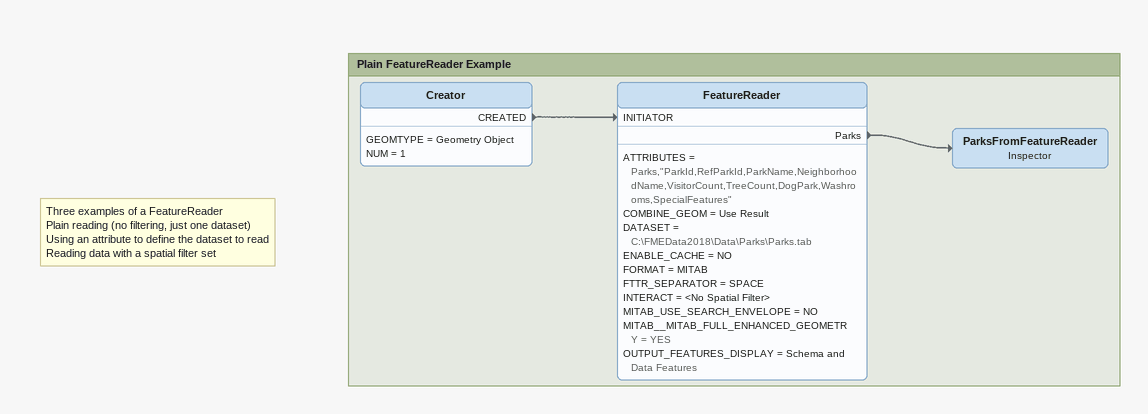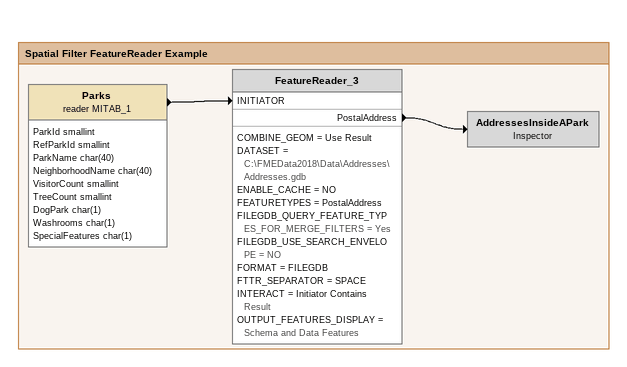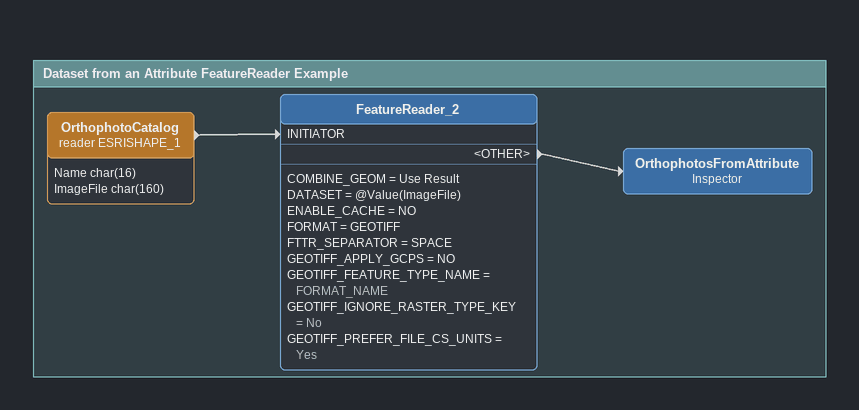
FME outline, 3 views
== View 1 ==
Note: Three examples of a FeatureReader / Plain reading (no filtering, just one dataset) / Using an attribute to define the dataset to read / Reading data with a spatial filter set

Bookmark: Plain FeatureReader Example
Creator
    GEOMTYPE = Geometry Object
    NUM = 1
    CREATED -> FeatureReader [INITIATOR]
FeatureReader
    ATTRIBUTES = Parks,"ParkId,RefParkId,ParkName,NeighborhoodName,VisitorCount,TreeCount,DogPark,Washrooms,SpecialFeatures"
    COMBINE_GEOM = Use Result
    DATASET = C:\FMEData2018\Data\Parks\Parks.tab
    ENABLE_CACHE = NO
    FORMAT = MITAB
    FTTR_SEPARATOR = SPACE
    INTERACT = <No Spatial Filter>
    MITAB_USE_SEARCH_ENVELOPE = NO
    MITAB__MITAB_FULL_ENHANCED_GEOMETRY = YES
    OUTPUT_FEATURES_DISPLAY = Schema and Data Features
    Parks -> ParksFromFeatureReader
ParksFromFeatureReader: Inspector

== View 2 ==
Bookmark: Spatial Filter FeatureReader Example
Parks (reader MITAB_1)
    attributes: ParkId smallint, RefParkId smallint, ParkName char(40), NeighborhoodName char(40), VisitorCount smallint, TreeCount smallint, DogPark char(1), Washrooms char(1), SpecialFeatures char(1)
    -> FeatureReader_3 [INITIATOR]
FeatureReader_3
    COMBINE_GEOM = Use Result
    DATASET = C:\FMEData2018\Data\Addresses\Addresses.gdb
    ENABLE_CACHE = NO
    FEATURETYPES = PostalAddress
    FILEGDB_QUERY_FEATURE_TYPES_FOR_MERGE_FILTERS = Yes
    FILEGDB_USE_SEARCH_ENVELOPE = NO
    FORMAT = FILEGDB
    FTTR_SEPARATOR = SPACE
    INTERACT = Initiator Contains Result
    OUTPUT_FEATURES_DISPLAY = Schema and Data Features
    PostalAddress -> AddressesInsideAPark
AddressesInsideAPark: Inspector

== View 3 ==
Bookmark: Dataset from an Attribute FeatureReader Example
OrthophotoCatalog (reader ESRISHAPE_1)
    attributes: Name char(16), ImageFile char(160)
    -> FeatureReader_2 [INITIATOR]
FeatureReader_2
    COMBINE_GEOM = Use Result
    DATASET = @Value(ImageFile)
    ENABLE_CACHE = NO
    FORMAT = GEOTIFF
    FTTR_SEPARATOR = SPACE
    GEOTIFF_APPLY_GCPS = NO
    GEOTIFF_FEATURE_TYPE_NAME = FORMAT_NAME
    GEOTIFF_IGNORE_RASTER_TYPE_KEY = No
    GEOTIFF_PREFER_FILE_CS_UNITS = Yes
    <OTHER> -> OrthophotosFromAttribute
OrthophotosFromAttribute: Inspector
